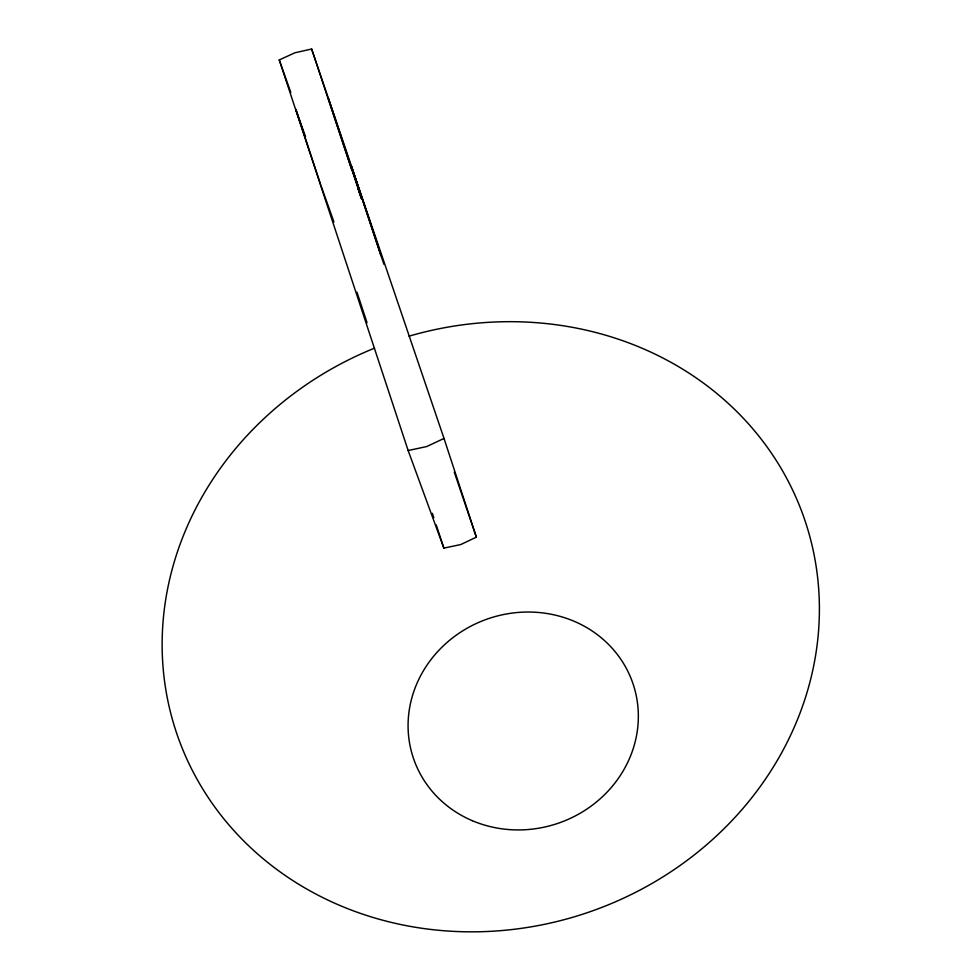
<?xml version="1.0" encoding="UTF-8"?>
<svg xmlns="http://www.w3.org/2000/svg" width="980" height="980" viewBox="0 0 980 980"><rect width="100%" height="100%" fill="white"/><g stroke="black" fill="none" stroke-linecap="round" stroke-linejoin="round"><path stroke-width="1.47" d="M476.366 537.15L460.759 544.549L443.879 548.114L408.146 450.531L279.263 59.952L294.894 52.798L311.64 49L444.014 438.428L476.366 537.15L454.279 472.127M444.014 438.428L426.766 446.537L408.146 450.531M321.195 186.237L333.935 221.933M279.263 59.952L290.803 92.5M305.503 136.575L295.776 109.233L320.717 184.791M358.08 188.871L361.522 198.989M311.64 49L332.441 111.72M332.918 113.153L351.575 169.356M383.903 264.257L351.33 166.036L380.975 255.645M361.375 197.899L328.3 98.245L361.424 198.254M432.376 513.336L433.822 517.685M436.21 524.925L443.879 548.114M356.965 292.187L367.035 322.677M409.077 336.165A331.669 301.767 -19 0 1 810.313 680.622A331.669 301.767 -19 0 1 273.457 866.957A331.669 301.767 -19 0 1 374.568 348.145M472.238 820.664A115.946 108.094 -19 0 0 638.102 709.226A115.946 108.094 -19 0 0 459.289 633.056A115.946 108.094 -19 0 0 472.238 820.664"/></g></svg>
